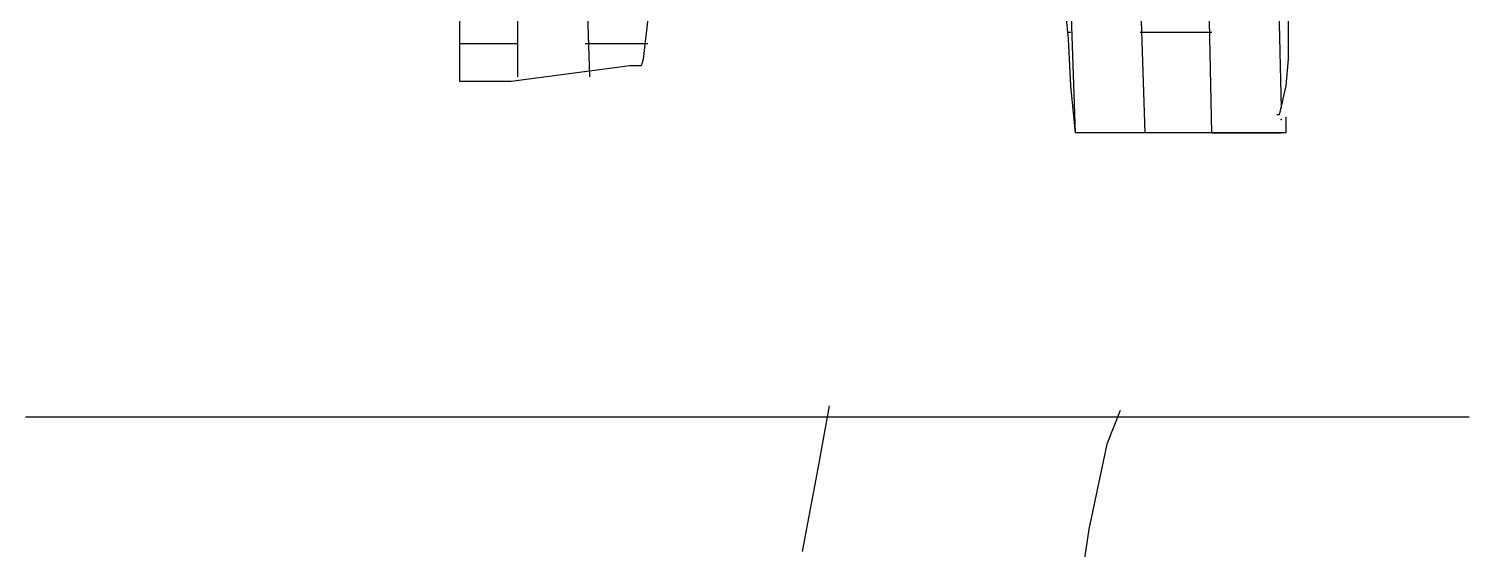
# Model space of a CAD drawing. Extents: x 731854 to 732444, y 4380981 to 4382008.
# Drawn here: x 731885.58 to 731892.02, y 4381835.47 to 4381837.8 of the extents above; entities that cross this region are included whole.
import ezdxf

# ---------------------------------------------------------------- set-up
doc = ezdxf.new("R2010")
doc.units = 0
doc.layers.get('0').update_dxf_attribs({"linetype": 'CONTINUOUS'})

msp = doc.modelspace()

# ---------------------------------------------------------------- linework, layer by layer
at = {"color": 0, "linetype": 'CONTINUOUS'}
for p, q in [((731887.51, 4381837.56), (731887.51, 4381837.9)), ((731887.51, 4381837.56), (731887.51, 4381837.9)), ((731888.35, 4381837.84), (731888.33, 4381837.66)), ((731888.35, 4381837.84), (731888.33, 4381837.66)), ((731890.23, 4381837.75), (731890.22, 4381837.84)), ((731890.23, 4381837.75), (731890.22, 4381837.84)), ((731891.21, 4381837.84), (731891.21, 4381837.66)), ((731891.21, 4381837.84), (731891.21, 4381837.66)), ((731890.23, 4381837.78), (731890.24, 4381837.78)), ((731890.23, 4381837.78), (731890.24, 4381837.78)), ((731890.55, 4381837.78), (731890.87, 4381837.78)), ((731890.55, 4381837.78), (731890.87, 4381837.78)), ((731887.51, 4381837.73), (731887.77, 4381837.73)), ((731887.51, 4381837.73), (731887.77, 4381837.73)), ((731888.07, 4381837.73), (731888.35, 4381837.73)), ((731888.07, 4381837.73), (731888.35, 4381837.73)), ((731890.24, 4381837.54), (731890.23, 4381837.75)), ((731890.24, 4381837.54), (731890.23, 4381837.75)), ((731888.33, 4381837.66), (731888.32, 4381837.63)), ((731888.33, 4381837.66), (731888.32, 4381837.63)), ((731891.21, 4381837.66), (731891.2, 4381837.54)), ((731891.21, 4381837.66), (731891.2, 4381837.54)), ((731888.27, 4381837.63), (731887.74, 4381837.56)), ((731888.27, 4381837.63), (731887.74, 4381837.56)), ((731888.32, 4381837.63), (731888.27, 4381837.63)), ((731888.32, 4381837.63), (731888.27, 4381837.63)), ((731887.74, 4381837.56), (731887.51, 4381837.56)), ((731887.74, 4381837.56), (731887.51, 4381837.56)), ((731890.26, 4381837.33), (731890.24, 4381837.54)), ((731890.26, 4381837.33), (731890.24, 4381837.54)), ((731891.2, 4381837.54), (731891.17, 4381837.41)), ((731891.2, 4381837.54), (731891.17, 4381837.41)), ((731891.17, 4381837.41), (731891.16, 4381837.41)), ((731891.17, 4381837.41), (731891.16, 4381837.41)), ((731891.2, 4381837.4), (731891.2, 4381837.33)), ((731891.2, 4381837.4), (731891.2, 4381837.33)), ((731890.72, 4381837.33), (731890.26, 4381837.33)), ((731890.72, 4381837.33), (731890.26, 4381837.33)), ((731891.2, 4381837.33), (731890.72, 4381837.33)), ((731891.2, 4381837.33), (731890.72, 4381837.33)), ((731890.87, 4381837.33), (731891.18, 4381837.33)), ((731890.87, 4381837.33), (731891.18, 4381837.33)), ((731889.16, 4381836.11), (731889.11, 4381835.83)), ((731889.16, 4381836.11), (731889.11, 4381835.83)), ((731890.46, 4381836.09), (731890.4, 4381835.94)), ((731890.46, 4381836.09), (731890.4, 4381835.94)), ((731886.18, 4381836.06), (731885.57, 4381836.06)), ((731886.18, 4381836.06), (731885.57, 4381836.06)), ((731887.2, 4381836.06), (731886.18, 4381836.06)), ((731887.2, 4381836.06), (731886.18, 4381836.06)), ((731888.07, 4381836.06), (731887.2, 4381836.06)), ((731888.07, 4381836.06), (731887.2, 4381836.06)), ((731889.16, 4381836.06), (731888.07, 4381836.06)), ((731889.16, 4381836.06), (731888.07, 4381836.06)), ((731889.42, 4381836.06), (731889.16, 4381836.06)), ((731889.42, 4381836.06), (731889.16, 4381836.06)), ((731889.97, 4381836.06), (731889.42, 4381836.06)), ((731889.97, 4381836.06), (731889.42, 4381836.06)), ((731890.45, 4381836.06), (731889.97, 4381836.06)), ((731890.45, 4381836.06), (731889.97, 4381836.06)), ((731890.82, 4381836.06), (731890.45, 4381836.06)), ((731890.82, 4381836.06), (731890.45, 4381836.06)), ((731892.02, 4381836.06), (731890.82, 4381836.06)), ((731892.02, 4381836.06), (731890.82, 4381836.06)), ((731890.4, 4381835.94), (731890.32, 4381835.56)), ((731890.4, 4381835.94), (731890.32, 4381835.56)), ((731889.11, 4381835.83), (731889.04, 4381835.46)), ((731889.11, 4381835.83), (731889.04, 4381835.46)), ((731890.32, 4381835.56), (731890.28, 4381835.29)), ((731890.32, 4381835.56), (731890.28, 4381835.29))]:
    msp.add_line(p, q, dxfattribs=at)
for points in [[(731890.26, 4381837.33), (731890.23, 4381838.24), (731890.54, 4381838.24), (731890.57, 4381837.33)], [(731890.26, 4381837.33), (731890.23, 4381838.24), (731890.54, 4381838.24), (731890.57, 4381837.33)], [(731890.87, 4381837.33), (731890.85, 4381838.26), (731891.16, 4381838.26), (731891.18, 4381837.44)], [(731890.87, 4381837.33), (731890.85, 4381838.26), (731891.16, 4381838.26), (731891.18, 4381837.44)], [(731887.77, 4381837.58), (731887.77, 4381838.19), (731888.07, 4381838.19), (731888.09, 4381837.58)], [(731887.77, 4381837.58), (731887.77, 4381838.19), (731888.07, 4381838.19), (731888.09, 4381837.58)]]:
    msp.add_lwpolyline(points, dxfattribs=at)
msp.add_point((731891.18, 4381837.39), dxfattribs=at)
msp.add_point((731891.18, 4381837.39), dxfattribs=at)

# ---------------------------------------------------------------- meshes
mesh = msp.add_polyface(dxfattribs=at)
corners = [(732162.5, 4380981), (731854.5, 4382007.5), (732444, 4380981), (732444, 4382007.5), (731854.5, 4380981)]
mesh.append_faces([[corners[k] for k in face] for face in [(0, 1, 4), (1, 0, 2, 3)]], dxfattribs={"vtx0": -1, "color": 0})
mesh = msp.add_polyface(dxfattribs=at)
corners = [(732145.58, 4381821), (732145.58, 4382001.5), (731864.5, 4382001.5), (731864.5, 4381821)]
mesh.append_faces([[corners[k] for k in face] for face in [(0, 1, 2, 3)]], dxfattribs={"color": 0})

doc.saveas('drawing.dxf')
